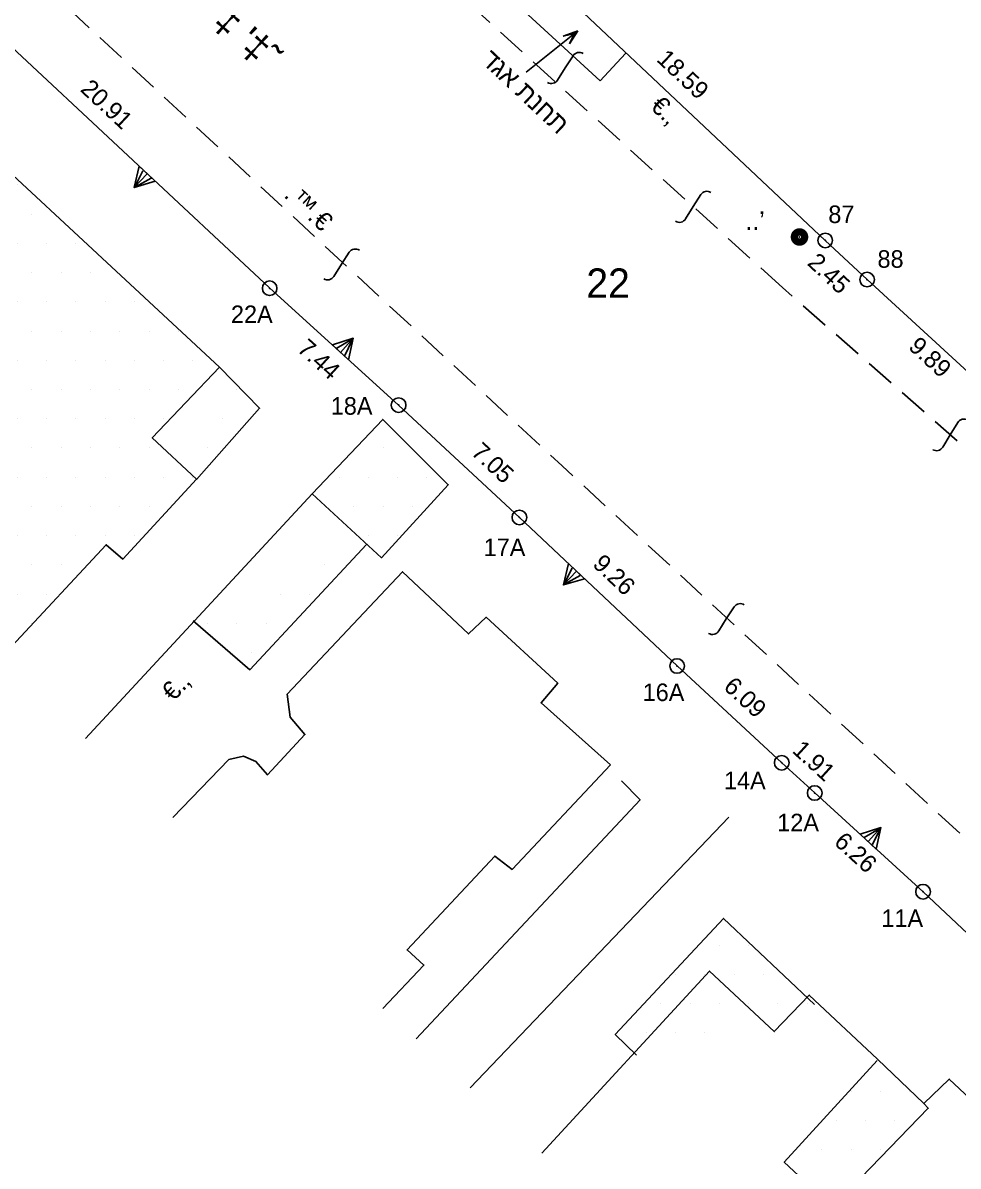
# Model space of a CAD drawing. Header units: feet. Extents: x 199929 to 200372, y 746507 to 746908.
# Drawn here: x 200100.24 to 200140.2, y 746595.55 to 746644.42 of the extents above; entities that cross this region are included whole.
import ezdxf
from ezdxf.enums import TextEntityAlignment as Align

# ---------------------------------------------------------------- set-up
doc = ezdxf.new("R2010")
doc.units = ezdxf.units.FT
doc.header["$LTSCALE"] = 5
doc.header["$MEASUREMENT"] = 0
doc.linetypes.add('HIDDEN', pattern=[0.375, 0.25, -0.125])
doc.layers.get('0').update_dxf_attribs({"linetype": 'CONTINUOUS'})
for name, color, linetype in [('171', 3, 'HIDDEN'), ('1BATIM', 7, 'CONTINUOUS'), ('1EVEN-SAFA_C171-_S4-_P6-', 7, 'HIDDEN'), ('1T', 7, 'CONTINUOUS'), ('2NEW_PT', 7, 'CONTINUOUS'), ('2TEURA_PT', 7, 'CONTINUOUS'), ('701', 3, 'CONTINUOUS'), ('701_H', 3, 'CONTINUOUS'), ('726', 3, 'CONTINUOUS'), ('729', 3, 'CONTINUOUS'), ('8216', 3, 'CONTINUOUS'), ('8216_T', 7, 'CONTINUOUS'), ('9286', 3, 'CONTINUOUS'), ('GVUL_C51-', 7, 'CONTINUOUS'), ('NUMLOT_AUTO', 7, 'CONTINUOUS'), ('OLD_FRONTS', 7, 'CONTINUOUS'), ('TR_ANOT_FRONTS', 7, 'CONTINUOUS'), ('TR_ANOT_L', 7, 'CONTINUOUS'), ('TR_GUSH_MARKS', 7, 'CONTINUOUS'), ('TR_HETZ', 7, 'CONTINUOUS')]:
    doc.layers.add(name, color=color, linetype=linetype)
doc.styles.add('HEBTEXT', font='HEBTXT.shx')
doc.styles.add('TRHEBTXT', font='HEBTXT.SHX')

# ---------------------------------------------------------------- blocks, each defined once
blk = doc.blocks.new('TRP0002')
at = {"linetype": 'Continuous'}
blk.add_circle((0, 0, 3000), 0.5, dxfattribs=at)
blk.add_point((0, 0))
at = {"style": 'TRHEBTXT', "flags": 8}
blk.add_attdef('NAME', text='', height=1.199999999999999, dxfattribs=at).set_placement((0, 2.099999999976716), align=Align.BOTTOM_CENTER)
blk.add_attdef('HIGHTM', text='', height=1.6, dxfattribs=at).set_placement((-1, 0), align=Align.RIGHT)
blk.add_attdef('HIGHTC', (1, 0), '', height=1.6, dxfattribs=at)
blk.add_attdef('MARK', text='', height=2, dxfattribs=at).set_placement((0, -1.300000000046566), align=Align.TOP_CENTER)
blk = doc.blocks.new('8210')
at = {"layer": '2TEURA_PT', "linetype": 'Continuous', "const_width": 0.625}
blk.add_lwpolyline([(-0.4375, 0, 1), (0.4375, 0, 1)], format="xyb", close=True, dxfattribs=at)
at = {"layer": '2TEURA_PT'}
blk.add_point((0, 0), dxfattribs=at)
blk = doc.blocks.new('8216')
at = {"layer": '1BATIM'}
blk.add_blockref('8210', (0, 0), dxfattribs=at)
blk = doc.blocks.new('*X103')
at = {"color": 0}
for p, q in [((200130, 746605), (200130, 746605)), ((200131.25, 746605), (200131.25, 746605)), ((200128.125, 746603.75), (200128.125, 746603.75)), ((200129.375, 746603.75), (200129.375, 746603.75)), ((200130.625, 746603.75), (200130.625, 746603.75)), ((200131.875, 746603.75), (200131.875, 746603.75)), ((200127.5, 746602.5000000001), (200127.5, 746602.5000000001)), ((200128.75, 746602.5000000001), (200128.75, 746602.5000000001)), ((200130, 746602.5000000001), (200130, 746602.5000000001)), ((200131.25, 746602.5000000001), (200131.25, 746602.5000000001)), ((200132.5, 746602.5000000001), (200132.5, 746602.5000000001)), ((200133.75, 746602.5000000001), (200133.75, 746602.5000000001)), ((200125.625, 746601.2500000001), (200125.625, 746601.2500000001)), ((200126.875, 746601.2500000001), (200126.875, 746601.2500000001)), ((200128.125, 746601.2500000001), (200128.125, 746601.2500000001)), ((200129.375, 746601.2500000001), (200129.375, 746601.2500000001))]:
    blk.add_line(p, q, dxfattribs=at)
blk = doc.blocks.new('*X105')
at = {"color": 0}
for p, q in [((200135.625, 746598.75), (200135.625, 746598.75)), ((200136.875, 746598.75), (200136.875, 746598.75)), ((200138.125, 746598.75), (200138.125, 746598.75)), ((200135, 746597.5), (200135, 746597.5)), ((200136.25, 746597.5), (200136.25, 746597.5)), ((200137.5, 746597.5), (200137.5, 746597.5)), ((200134.375, 746596.25), (200134.375, 746596.25)), ((200135.625, 746596.25), (200135.625, 746596.25)), ((200136.875, 746596.25), (200136.875, 746596.25)), ((200133.75, 746595), (200133.75, 746595)), ((200135, 746595), (200135, 746595))]:
    blk.add_line(p, q, dxfattribs=at)
blk = doc.blocks.new('*X106')
at = {"color": 0}
for p, q in [((200113.125, 746621.2500000001), (200113.125, 746621.2500000001)), ((200111.25, 746620), (200111.25, 746620)), ((200112.5, 746620), (200112.5, 746620)), ((200108.125, 746618.7500000001), (200108.125, 746618.7500000001)), ((200109.375, 746618.7500000001), (200109.375, 746618.7500000001)), ((200110.625, 746618.7500000001), (200110.625, 746618.7500000001)), ((200110, 746617.5), (200110, 746617.5))]:
    blk.add_line(p, q, dxfattribs=at)
blk = doc.blocks.new('*X107')
at = {"color": 0}
for p, q in [((200115.625, 746626.25), (200115.625, 746626.25)), ((200113.75, 746625), (200113.75, 746625)), ((200115, 746625), (200115, 746625)), ((200116.25, 746625), (200116.25, 746625)), ((200117.5, 746625), (200117.5, 746625)), ((200114.375, 746623.75), (200114.375, 746623.75)), ((200115.625, 746623.75), (200115.625, 746623.75)), ((200116.875, 746623.75), (200116.875, 746623.75)), ((200115, 746622.5), (200115, 746622.5)), ((200116.25, 746622.5), (200116.25, 746622.5))]:
    blk.add_line(p, q, dxfattribs=at)
blk = doc.blocks.new('*X108')
at = {"color": 0}
for p, q in [((200109.375, 746628.75), (200109.375, 746628.75)), ((200108.75, 746627.5), (200108.75, 746627.5)), ((200108.125, 746626.25), (200108.125, 746626.25))]:
    blk.add_line(p, q, dxfattribs=at)
blk = doc.blocks.new('*X109')
at = {"color": 0}
for p, q in [((200093.75, 746642.5), (200093.75, 746642.5)), ((200089.375, 746641.25), (200089.375, 746641.25)), ((200093.125, 746641.25), (200093.125, 746641.25)), ((200094.375, 746641.25), (200094.375, 746641.25)), ((200095.625, 746641.25), (200095.625, 746641.25)), ((200087.5, 746640), (200087.5, 746640)), ((200088.75, 746640), (200088.75, 746640)), ((200090, 746640), (200090, 746640)), ((200091.25, 746640), (200091.25, 746640)), ((200092.5, 746640), (200092.5, 746640)), ((200093.75, 746640), (200093.75, 746640)), ((200095, 746640), (200095, 746640)), ((200096.25, 746640), (200096.25, 746640)), ((200097.5, 746640), (200097.5, 746640)), ((200086.875, 746638.75), (200086.875, 746638.75)), ((200088.125, 746638.75), (200088.125, 746638.75)), ((200089.375, 746638.75), (200089.375, 746638.75)), ((200090.625, 746638.75), (200090.625, 746638.75)), ((200091.875, 746638.75), (200091.875, 746638.75)), ((200093.125, 746638.75), (200093.125, 746638.75)), ((200094.375, 746638.75), (200094.375, 746638.75)), ((200095.625, 746638.75), (200095.625, 746638.75)), ((200096.875, 746638.75), (200096.875, 746638.75)), ((200098.125, 746638.75), (200098.125, 746638.75)), ((200086.25, 746637.5000000001), (200086.25, 746637.5000000001)), ((200087.5, 746637.5000000001), (200087.5, 746637.5000000001)), ((200088.75, 746637.5000000001), (200088.75, 746637.5000000001)), ((200090, 746637.5000000001), (200090, 746637.5000000001)), ((200091.25, 746637.5000000001), (200091.25, 746637.5000000001)), ((200092.5, 746637.5000000001), (200092.5, 746637.5000000001)), ((200093.75, 746637.5000000001), (200093.75, 746637.5000000001)), ((200095, 746637.5000000001), (200095, 746637.5000000001)), ((200096.25, 746637.5000000001), (200096.25, 746637.5000000001)), ((200097.5, 746637.5000000001), (200097.5, 746637.5000000001)), ((200098.75, 746637.5000000001), (200098.75, 746637.5000000001)), ((200100, 746637.5000000001), (200100, 746637.5000000001)), ((200085.625, 746636.2500000001), (200085.625, 746636.2500000001)), ((200086.875, 746636.2500000001), (200086.875, 746636.2500000001)), ((200088.125, 746636.2500000001), (200088.125, 746636.2500000001)), ((200089.375, 746636.2500000001), (200089.375, 746636.2500000001)), ((200090.625, 746636.2500000001), (200090.625, 746636.2500000001)), ((200091.875, 746636.2500000001), (200091.875, 746636.2500000001)), ((200093.125, 746636.2500000001), (200093.125, 746636.2500000001)), ((200094.375, 746636.2500000001), (200094.375, 746636.2500000001)), ((200095.625, 746636.2500000001), (200095.625, 746636.2500000001)), ((200096.875, 746636.2500000001), (200096.875, 746636.2500000001)), ((200098.125, 746636.2500000001), (200098.125, 746636.2500000001)), ((200099.375, 746636.2500000001), (200099.375, 746636.2500000001)), ((200100.625, 746636.2500000001), (200100.625, 746636.2500000001)), ((200085, 746635), (200085, 746635)), ((200086.25, 746635), (200086.25, 746635)), ((200087.5, 746635), (200087.5, 746635)), ((200088.75, 746635), (200088.75, 746635)), ((200090, 746635), (200090, 746635)), ((200091.25, 746635), (200091.25, 746635)), ((200092.5, 746635), (200092.5, 746635)), ((200093.75, 746635), (200093.75, 746635)), ((200095, 746635), (200095, 746635)), ((200096.25, 746635), (200096.25, 746635)), ((200097.5, 746635), (200097.5, 746635)), ((200098.75, 746635), (200098.75, 746635)), ((200100, 746635), (200100, 746635)), ((200101.25, 746635), (200101.25, 746635)), ((200102.5, 746635), (200102.5, 746635)), ((200083.125, 746633.75), (200083.125, 746633.75)), ((200084.375, 746633.75), (200084.375, 746633.75)), ((200085.625, 746633.75), (200085.625, 746633.75)), ((200086.875, 746633.75), (200086.875, 746633.75)), ((200088.125, 746633.75), (200088.125, 746633.75)), ((200089.375, 746633.75), (200089.375, 746633.75)), ((200090.625, 746633.75), (200090.625, 746633.75)), ((200091.875, 746633.75), (200091.875, 746633.75)), ((200093.125, 746633.75), (200093.125, 746633.75)), ((200094.375, 746633.75), (200094.375, 746633.75)), ((200095.625, 746633.75), (200095.625, 746633.75)), ((200096.875, 746633.75), (200096.875, 746633.75)), ((200098.125, 746633.75), (200098.125, 746633.75)), ((200099.375, 746633.75), (200099.375, 746633.75)), ((200100.625, 746633.75), (200100.625, 746633.75)), ((200101.875, 746633.75), (200101.875, 746633.75)), ((200103.125, 746633.75), (200103.125, 746633.75)), ((200085, 746632.5000000001), (200085, 746632.5000000001)), ((200086.25, 746632.5000000001), (200086.25, 746632.5000000001)), ((200087.5, 746632.5000000001), (200087.5, 746632.5000000001)), ((200088.75, 746632.5000000001), (200088.75, 746632.5000000001)), ((200090, 746632.5000000001), (200090, 746632.5000000001)), ((200091.25, 746632.5000000001), (200091.25, 746632.5000000001)), ((200092.5, 746632.5000000001), (200092.5, 746632.5000000001)), ((200093.75, 746632.5000000001), (200093.75, 746632.5000000001)), ((200095, 746632.5000000001), (200095, 746632.5000000001)), ((200096.25, 746632.5000000001), (200096.25, 746632.5000000001)), ((200097.5, 746632.5000000001), (200097.5, 746632.5000000001)), ((200098.75, 746632.5000000001), (200098.75, 746632.5000000001)), ((200100, 746632.5000000001), (200100, 746632.5000000001)), ((200101.25, 746632.5000000001), (200101.25, 746632.5000000001)), ((200102.5, 746632.5000000001), (200102.5, 746632.5000000001)), ((200103.75, 746632.5000000001), (200103.75, 746632.5000000001)), ((200105, 746632.5000000001), (200105, 746632.5000000001)), ((200085.625, 746631.25), (200085.625, 746631.25)), ((200089.375, 746631.25), (200089.375, 746631.25)), ((200090.625, 746631.25), (200090.625, 746631.25)), ((200091.875, 746631.25), (200091.875, 746631.25)), ((200093.125, 746631.25), (200093.125, 746631.25)), ((200094.375, 746631.25), (200094.375, 746631.25)), ((200096.875, 746631.25), (200096.875, 746631.25)), ((200098.125, 746631.25), (200098.125, 746631.25)), ((200099.375, 746631.25), (200099.375, 746631.25)), ((200100.625, 746631.25), (200100.625, 746631.25)), ((200101.875, 746631.25), (200101.875, 746631.25)), ((200103.125, 746631.25), (200103.125, 746631.25)), ((200104.375, 746631.25), (200104.375, 746631.25)), ((200105.625, 746631.25), (200105.625, 746631.25)), ((200106.875, 746631.25), (200106.875, 746631.25)), ((200091.25, 746630), (200091.25, 746630)), ((200092.5, 746630), (200092.5, 746630)), ((200097.5, 746630), (200097.5, 746630)), ((200098.75, 746630), (200098.75, 746630)), ((200100, 746630), (200100, 746630)), ((200101.25, 746630), (200101.25, 746630)), ((200102.5, 746630), (200102.5, 746630)), ((200103.75, 746630), (200103.75, 746630)), ((200105, 746630), (200105, 746630)), ((200106.25, 746630), (200106.25, 746630)), ((200107.5, 746630), (200107.5, 746630)), ((200096.875, 746628.75), (200096.875, 746628.75)), ((200098.125, 746628.75), (200098.125, 746628.75)), ((200099.375, 746628.75), (200099.375, 746628.75)), ((200100.625, 746628.75), (200100.625, 746628.75)), ((200101.875, 746628.75), (200101.875, 746628.75)), ((200103.125, 746628.75), (200103.125, 746628.75)), ((200104.375, 746628.75), (200104.375, 746628.75)), ((200105.625, 746628.75), (200105.625, 746628.75)), ((200106.875, 746628.75), (200106.875, 746628.75)), ((200095, 746627.5), (200095, 746627.5)), ((200096.25, 746627.5), (200096.25, 746627.5)), ((200097.5, 746627.5), (200097.5, 746627.5)), ((200098.75, 746627.5), (200098.75, 746627.5)), ((200100, 746627.5), (200100, 746627.5)), ((200101.25, 746627.5), (200101.25, 746627.5)), ((200102.5, 746627.5), (200102.5, 746627.5)), ((200103.75, 746627.5), (200103.75, 746627.5)), ((200105, 746627.5), (200105, 746627.5)), ((200106.25, 746627.5), (200106.25, 746627.5)), ((200094.375, 746626.25), (200094.375, 746626.25)), ((200095.625, 746626.25), (200095.625, 746626.25)), ((200096.875, 746626.25), (200096.875, 746626.25)), ((200098.125, 746626.25), (200098.125, 746626.25)), ((200099.375, 746626.25), (200099.375, 746626.25)), ((200100.625, 746626.25), (200100.625, 746626.25)), ((200101.875, 746626.25), (200101.875, 746626.25)), ((200103.125, 746626.25), (200103.125, 746626.25)), ((200104.375, 746626.25), (200104.375, 746626.25)), ((200105.625, 746626.25), (200105.625, 746626.25)), ((200093.75, 746625), (200093.75, 746625)), ((200095, 746625), (200095, 746625)), ((200096.25, 746625), (200096.25, 746625)), ((200097.5, 746625), (200097.5, 746625)), ((200098.75, 746625), (200098.75, 746625)), ((200100, 746625), (200100, 746625)), ((200101.25, 746625), (200101.25, 746625)), ((200102.5, 746625), (200102.5, 746625)), ((200103.75, 746625), (200103.75, 746625)), ((200105, 746625), (200105, 746625)), ((200106.25, 746625), (200106.25, 746625)), ((200107.5, 746625), (200107.5, 746625)), ((200093.125, 746623.75), (200093.125, 746623.75)), ((200094.375, 746623.75), (200094.375, 746623.75)), ((200095.625, 746623.75), (200095.625, 746623.75)), ((200096.875, 746623.75), (200096.875, 746623.75)), ((200098.125, 746623.75), (200098.125, 746623.75)), ((200099.375, 746623.75), (200099.375, 746623.75)), ((200100.625, 746623.75), (200100.625, 746623.75)), ((200101.875, 746623.75), (200101.875, 746623.75)), ((200103.125, 746623.75), (200103.125, 746623.75)), ((200104.375, 746623.75), (200104.375, 746623.75)), ((200105.625, 746623.75), (200105.625, 746623.75)), ((200095, 746622.5), (200095, 746622.5)), ((200096.25, 746622.5), (200096.25, 746622.5)), ((200097.5, 746622.5), (200097.5, 746622.5)), ((200098.75, 746622.5), (200098.75, 746622.5)), ((200100, 746622.5), (200100, 746622.5)), ((200101.25, 746622.5), (200101.25, 746622.5)), ((200102.5, 746622.5), (200102.5, 746622.5)), ((200103.75, 746622.5), (200103.75, 746622.5)), ((200105, 746622.5), (200105, 746622.5)), ((200095.625, 746621.2500000001), (200095.625, 746621.2500000001)), ((200096.875, 746621.2500000001), (200096.875, 746621.2500000001)), ((200098.125, 746621.2500000001), (200098.125, 746621.2500000001)), ((200099.375, 746621.2500000001), (200099.375, 746621.2500000001)), ((200100.625, 746621.2500000001), (200100.625, 746621.2500000001)), ((200101.875, 746621.2500000001), (200101.875, 746621.2500000001)), ((200097.5, 746620), (200097.5, 746620)), ((200098.75, 746620), (200098.75, 746620)), ((200100, 746620), (200100, 746620)), ((200101.25, 746620), (200101.25, 746620)), ((200099.375, 746618.7500000001), (200099.375, 746618.7500000001)), ((200100.625, 746618.7500000001), (200100.625, 746618.7500000001))]:
    blk.add_line(p, q, dxfattribs=at)
blk = doc.blocks.new('*X72')
at = {"color": 0}
for p, q in [((200130, 746605), (200130, 746605)), ((200131.25, 746605), (200131.25, 746605)), ((200128.125, 746603.75), (200128.125, 746603.75)), ((200129.375, 746603.75), (200129.375, 746603.75)), ((200130.625, 746603.75), (200130.625, 746603.75)), ((200131.875, 746603.75), (200131.875, 746603.75)), ((200127.5, 746602.5000000001), (200127.5, 746602.5000000001)), ((200128.75, 746602.5000000001), (200128.75, 746602.5000000001)), ((200130, 746602.5000000001), (200130, 746602.5000000001)), ((200131.25, 746602.5000000001), (200131.25, 746602.5000000001)), ((200132.5, 746602.5000000001), (200132.5, 746602.5000000001)), ((200133.75, 746602.5000000001), (200133.75, 746602.5000000001)), ((200125.625, 746601.2500000001), (200125.625, 746601.2500000001)), ((200126.875, 746601.2500000001), (200126.875, 746601.2500000001)), ((200128.125, 746601.2500000001), (200128.125, 746601.2500000001)), ((200129.375, 746601.2500000001), (200129.375, 746601.2500000001))]:
    blk.add_line(p, q, dxfattribs=at)
blk = doc.blocks.new('*X74')
at = {"color": 0}
for p, q in [((200135.625, 746598.75), (200135.625, 746598.75)), ((200136.875, 746598.75), (200136.875, 746598.75)), ((200138.125, 746598.75), (200138.125, 746598.75)), ((200135, 746597.5), (200135, 746597.5)), ((200136.25, 746597.5), (200136.25, 746597.5)), ((200137.5, 746597.5), (200137.5, 746597.5)), ((200134.375, 746596.25), (200134.375, 746596.25)), ((200135.625, 746596.25), (200135.625, 746596.25)), ((200136.875, 746596.25), (200136.875, 746596.25)), ((200133.75, 746595), (200133.75, 746595)), ((200135, 746595), (200135, 746595))]:
    blk.add_line(p, q, dxfattribs=at)
blk = doc.blocks.new('*X75')
at = {"color": 0}
for p, q in [((200113.125, 746621.2500000001), (200113.125, 746621.2500000001)), ((200111.25, 746620), (200111.25, 746620)), ((200112.5, 746620), (200112.5, 746620)), ((200108.125, 746618.7500000001), (200108.125, 746618.7500000001)), ((200109.375, 746618.7500000001), (200109.375, 746618.7500000001)), ((200110.625, 746618.7500000001), (200110.625, 746618.7500000001)), ((200110, 746617.5), (200110, 746617.5))]:
    blk.add_line(p, q, dxfattribs=at)
blk = doc.blocks.new('*X76')
at = {"color": 0}
for p, q in [((200115.625, 746626.25), (200115.625, 746626.25)), ((200113.75, 746625), (200113.75, 746625)), ((200115, 746625), (200115, 746625)), ((200116.25, 746625), (200116.25, 746625)), ((200117.5, 746625), (200117.5, 746625)), ((200114.375, 746623.75), (200114.375, 746623.75)), ((200115.625, 746623.75), (200115.625, 746623.75)), ((200116.875, 746623.75), (200116.875, 746623.75)), ((200115, 746622.5), (200115, 746622.5)), ((200116.25, 746622.5), (200116.25, 746622.5))]:
    blk.add_line(p, q, dxfattribs=at)
blk = doc.blocks.new('*X77')
at = {"color": 0}
for p, q in [((200109.375, 746628.75), (200109.375, 746628.75)), ((200108.75, 746627.5), (200108.75, 746627.5)), ((200108.125, 746626.25), (200108.125, 746626.25))]:
    blk.add_line(p, q, dxfattribs=at)
blk = doc.blocks.new('*X78')
at = {"color": 0}
for p, q in [((200093.75, 746642.5), (200093.75, 746642.5)), ((200089.375, 746641.25), (200089.375, 746641.25)), ((200093.125, 746641.25), (200093.125, 746641.25)), ((200094.375, 746641.25), (200094.375, 746641.25)), ((200095.625, 746641.25), (200095.625, 746641.25)), ((200087.5, 746640), (200087.5, 746640)), ((200088.75, 746640), (200088.75, 746640)), ((200090, 746640), (200090, 746640)), ((200091.25, 746640), (200091.25, 746640)), ((200092.5, 746640), (200092.5, 746640)), ((200093.75, 746640), (200093.75, 746640)), ((200095, 746640), (200095, 746640)), ((200096.25, 746640), (200096.25, 746640)), ((200097.5, 746640), (200097.5, 746640)), ((200086.875, 746638.75), (200086.875, 746638.75)), ((200088.125, 746638.75), (200088.125, 746638.75)), ((200089.375, 746638.75), (200089.375, 746638.75)), ((200090.625, 746638.75), (200090.625, 746638.75)), ((200091.875, 746638.75), (200091.875, 746638.75)), ((200093.125, 746638.75), (200093.125, 746638.75)), ((200094.375, 746638.75), (200094.375, 746638.75)), ((200095.625, 746638.75), (200095.625, 746638.75)), ((200096.875, 746638.75), (200096.875, 746638.75)), ((200098.125, 746638.75), (200098.125, 746638.75)), ((200086.25, 746637.5000000001), (200086.25, 746637.5000000001)), ((200087.5, 746637.5000000001), (200087.5, 746637.5000000001)), ((200088.75, 746637.5000000001), (200088.75, 746637.5000000001)), ((200090, 746637.5000000001), (200090, 746637.5000000001)), ((200091.25, 746637.5000000001), (200091.25, 746637.5000000001)), ((200092.5, 746637.5000000001), (200092.5, 746637.5000000001)), ((200093.75, 746637.5000000001), (200093.75, 746637.5000000001)), ((200095, 746637.5000000001), (200095, 746637.5000000001)), ((200096.25, 746637.5000000001), (200096.25, 746637.5000000001)), ((200097.5, 746637.5000000001), (200097.5, 746637.5000000001)), ((200098.75, 746637.5000000001), (200098.75, 746637.5000000001)), ((200100, 746637.5000000001), (200100, 746637.5000000001)), ((200085.625, 746636.2500000001), (200085.625, 746636.2500000001)), ((200086.875, 746636.2500000001), (200086.875, 746636.2500000001)), ((200088.125, 746636.2500000001), (200088.125, 746636.2500000001)), ((200089.375, 746636.2500000001), (200089.375, 746636.2500000001)), ((200090.625, 746636.2500000001), (200090.625, 746636.2500000001)), ((200091.875, 746636.2500000001), (200091.875, 746636.2500000001)), ((200093.125, 746636.2500000001), (200093.125, 746636.2500000001)), ((200094.375, 746636.2500000001), (200094.375, 746636.2500000001)), ((200095.625, 746636.2500000001), (200095.625, 746636.2500000001)), ((200096.875, 746636.2500000001), (200096.875, 746636.2500000001)), ((200098.125, 746636.2500000001), (200098.125, 746636.2500000001)), ((200099.375, 746636.2500000001), (200099.375, 746636.2500000001)), ((200100.625, 746636.2500000001), (200100.625, 746636.2500000001)), ((200085, 746635), (200085, 746635)), ((200086.25, 746635), (200086.25, 746635)), ((200087.5, 746635), (200087.5, 746635)), ((200088.75, 746635), (200088.75, 746635)), ((200090, 746635), (200090, 746635)), ((200091.25, 746635), (200091.25, 746635)), ((200092.5, 746635), (200092.5, 746635)), ((200093.75, 746635), (200093.75, 746635)), ((200095, 746635), (200095, 746635)), ((200096.25, 746635), (200096.25, 746635)), ((200097.5, 746635), (200097.5, 746635)), ((200098.75, 746635), (200098.75, 746635)), ((200100, 746635), (200100, 746635)), ((200101.25, 746635), (200101.25, 746635)), ((200102.5, 746635), (200102.5, 746635)), ((200083.125, 746633.75), (200083.125, 746633.75)), ((200084.375, 746633.75), (200084.375, 746633.75)), ((200085.625, 746633.75), (200085.625, 746633.75)), ((200086.875, 746633.75), (200086.875, 746633.75)), ((200088.125, 746633.75), (200088.125, 746633.75)), ((200089.375, 746633.75), (200089.375, 746633.75)), ((200090.625, 746633.75), (200090.625, 746633.75)), ((200091.875, 746633.75), (200091.875, 746633.75)), ((200093.125, 746633.75), (200093.125, 746633.75)), ((200094.375, 746633.75), (200094.375, 746633.75)), ((200095.625, 746633.75), (200095.625, 746633.75)), ((200096.875, 746633.75), (200096.875, 746633.75)), ((200098.125, 746633.75), (200098.125, 746633.75)), ((200099.375, 746633.75), (200099.375, 746633.75)), ((200100.625, 746633.75), (200100.625, 746633.75)), ((200101.875, 746633.75), (200101.875, 746633.75)), ((200103.125, 746633.75), (200103.125, 746633.75)), ((200085, 746632.5000000001), (200085, 746632.5000000001)), ((200086.25, 746632.5000000001), (200086.25, 746632.5000000001)), ((200087.5, 746632.5000000001), (200087.5, 746632.5000000001)), ((200088.75, 746632.5000000001), (200088.75, 746632.5000000001)), ((200090, 746632.5000000001), (200090, 746632.5000000001)), ((200091.25, 746632.5000000001), (200091.25, 746632.5000000001)), ((200092.5, 746632.5000000001), (200092.5, 746632.5000000001)), ((200093.75, 746632.5000000001), (200093.75, 746632.5000000001)), ((200095, 746632.5000000001), (200095, 746632.5000000001)), ((200096.25, 746632.5000000001), (200096.25, 746632.5000000001)), ((200097.5, 746632.5000000001), (200097.5, 746632.5000000001)), ((200098.75, 746632.5000000001), (200098.75, 746632.5000000001)), ((200100, 746632.5000000001), (200100, 746632.5000000001)), ((200101.25, 746632.5000000001), (200101.25, 746632.5000000001)), ((200102.5, 746632.5000000001), (200102.5, 746632.5000000001)), ((200103.75, 746632.5000000001), (200103.75, 746632.5000000001)), ((200105, 746632.5000000001), (200105, 746632.5000000001)), ((200085.625, 746631.25), (200085.625, 746631.25)), ((200089.375, 746631.25), (200089.375, 746631.25)), ((200090.625, 746631.25), (200090.625, 746631.25)), ((200091.875, 746631.25), (200091.875, 746631.25)), ((200093.125, 746631.25), (200093.125, 746631.25)), ((200094.375, 746631.25), (200094.375, 746631.25)), ((200096.875, 746631.25), (200096.875, 746631.25)), ((200098.125, 746631.25), (200098.125, 746631.25)), ((200099.375, 746631.25), (200099.375, 746631.25)), ((200100.625, 746631.25), (200100.625, 746631.25)), ((200101.875, 746631.25), (200101.875, 746631.25)), ((200103.125, 746631.25), (200103.125, 746631.25)), ((200104.375, 746631.25), (200104.375, 746631.25)), ((200105.625, 746631.25), (200105.625, 746631.25)), ((200106.875, 746631.25), (200106.875, 746631.25)), ((200091.25, 746630), (200091.25, 746630)), ((200092.5, 746630), (200092.5, 746630)), ((200097.5, 746630), (200097.5, 746630)), ((200098.75, 746630), (200098.75, 746630)), ((200100, 746630), (200100, 746630)), ((200101.25, 746630), (200101.25, 746630)), ((200102.5, 746630), (200102.5, 746630)), ((200103.75, 746630), (200103.75, 746630)), ((200105, 746630), (200105, 746630)), ((200106.25, 746630), (200106.25, 746630)), ((200107.5, 746630), (200107.5, 746630)), ((200096.875, 746628.75), (200096.875, 746628.75)), ((200098.125, 746628.75), (200098.125, 746628.75)), ((200099.375, 746628.75), (200099.375, 746628.75)), ((200100.625, 746628.75), (200100.625, 746628.75)), ((200101.875, 746628.75), (200101.875, 746628.75)), ((200103.125, 746628.75), (200103.125, 746628.75)), ((200104.375, 746628.75), (200104.375, 746628.75)), ((200105.625, 746628.75), (200105.625, 746628.75)), ((200106.875, 746628.75), (200106.875, 746628.75)), ((200095, 746627.5), (200095, 746627.5)), ((200096.25, 746627.5), (200096.25, 746627.5)), ((200097.5, 746627.5), (200097.5, 746627.5)), ((200098.75, 746627.5), (200098.75, 746627.5)), ((200100, 746627.5), (200100, 746627.5)), ((200101.25, 746627.5), (200101.25, 746627.5)), ((200102.5, 746627.5), (200102.5, 746627.5)), ((200103.75, 746627.5), (200103.75, 746627.5)), ((200105, 746627.5), (200105, 746627.5)), ((200106.25, 746627.5), (200106.25, 746627.5)), ((200094.375, 746626.25), (200094.375, 746626.25)), ((200095.625, 746626.25), (200095.625, 746626.25)), ((200096.875, 746626.25), (200096.875, 746626.25)), ((200098.125, 746626.25), (200098.125, 746626.25)), ((200099.375, 746626.25), (200099.375, 746626.25)), ((200100.625, 746626.25), (200100.625, 746626.25)), ((200101.875, 746626.25), (200101.875, 746626.25)), ((200103.125, 746626.25), (200103.125, 746626.25)), ((200104.375, 746626.25), (200104.375, 746626.25)), ((200105.625, 746626.25), (200105.625, 746626.25)), ((200093.75, 746625), (200093.75, 746625)), ((200095, 746625), (200095, 746625)), ((200096.25, 746625), (200096.25, 746625)), ((200097.5, 746625), (200097.5, 746625)), ((200098.75, 746625), (200098.75, 746625)), ((200100, 746625), (200100, 746625)), ((200101.25, 746625), (200101.25, 746625)), ((200102.5, 746625), (200102.5, 746625)), ((200103.75, 746625), (200103.75, 746625)), ((200105, 746625), (200105, 746625)), ((200106.25, 746625), (200106.25, 746625)), ((200107.5, 746625), (200107.5, 746625)), ((200093.125, 746623.75), (200093.125, 746623.75)), ((200094.375, 746623.75), (200094.375, 746623.75)), ((200095.625, 746623.75), (200095.625, 746623.75)), ((200096.875, 746623.75), (200096.875, 746623.75)), ((200098.125, 746623.75), (200098.125, 746623.75)), ((200099.375, 746623.75), (200099.375, 746623.75)), ((200100.625, 746623.75), (200100.625, 746623.75)), ((200101.875, 746623.75), (200101.875, 746623.75)), ((200103.125, 746623.75), (200103.125, 746623.75)), ((200104.375, 746623.75), (200104.375, 746623.75)), ((200105.625, 746623.75), (200105.625, 746623.75)), ((200095, 746622.5), (200095, 746622.5)), ((200096.25, 746622.5), (200096.25, 746622.5)), ((200097.5, 746622.5), (200097.5, 746622.5)), ((200098.75, 746622.5), (200098.75, 746622.5)), ((200100, 746622.5), (200100, 746622.5)), ((200101.25, 746622.5), (200101.25, 746622.5)), ((200102.5, 746622.5), (200102.5, 746622.5)), ((200103.75, 746622.5), (200103.75, 746622.5)), ((200105, 746622.5), (200105, 746622.5)), ((200095.625, 746621.2500000001), (200095.625, 746621.2500000001)), ((200096.875, 746621.2500000001), (200096.875, 746621.2500000001)), ((200098.125, 746621.2500000001), (200098.125, 746621.2500000001)), ((200099.375, 746621.2500000001), (200099.375, 746621.2500000001)), ((200100.625, 746621.2500000001), (200100.625, 746621.2500000001)), ((200101.875, 746621.2500000001), (200101.875, 746621.2500000001)), ((200097.5, 746620), (200097.5, 746620)), ((200098.75, 746620), (200098.75, 746620)), ((200100, 746620), (200100, 746620)), ((200101.25, 746620), (200101.25, 746620)), ((200099.375, 746618.7500000001), (200099.375, 746618.7500000001)), ((200100.625, 746618.7500000001), (200100.625, 746618.7500000001))]:
    blk.add_line(p, q, dxfattribs=at)
blk = doc.blocks.new('ANOT23')
at = {"style": 'TRHEBTXT', "flags": 8}
blk.add_attdef('TEXT', text='', height=1.28, dxfattribs=at).set_placement((-0.08824412889909901, -1.45339650480667), align=Align.TOP_CENTER)
blk = doc.blocks.new('HETZ')
for p, q in [((0, 0), (-1, 0.35)), ((-0.3, 0), (-1, 0.35)), ((0, 0), (-1, -0.35)), ((-1, -0.35), (-0.3, 0))]:
    blk.add_line(p, q)
blk = doc.blocks.new('TR_FRONT')
at = {"style": 'TRHEBTXT', "flags": 8}
blk.add_attdef('FRONT', text='', height=1.199999999999999, dxfattribs=at).set_placement((0, -1), align=Align.TOP_CENTER)
blk = doc.blocks.new('ANOT105')
blk.add_lwpolyline([(0.2548387223418755, 1.539248901570127, 0.4142135623730951), (-0.1578795218983481, 0.965085465890645), (1e-16, 0), (0.1839900939740541, -0.9680819344707191, -0.4142135623730951), (-0.2130703997891993, -1.553182749965349)], format="xyb")
blk = doc.blocks.new('*U263')
at = {"layer": '1T', "style": 'TRHEBTXT'}
blk.add_text("‰˜—™ ‘‡ '‡˜", height=1.199999999999999, rotation=317.5466988639117, dxfattribs=at).set_placement((200103.7499244267, 746648.5091998524))
blk = doc.blocks.new('EVEN')
at = {"layer": '1EVEN-SAFA_C171-_S4-_P6-'}
blk.add_line((200084.28, 746661.6400000001), (200123.28, 746625.48), dxfattribs=at)
blk = doc.blocks.new('TR_LOT')
at = {"flags": 8}
blk.add_attdef('LOT', (0, 0), '', height=2, dxfattribs=at)
blk = doc.blocks.new('GUSHMARK')
for p, q in [((-0.0249224722963627, 0.7721895711304648), (-0.2616563982148179, 0.0280036561252381)), ((0, 0.8669999999999999), (-4e-16, 1e-16)), ((0.0228061297389741, 0.7645568963440085), (0.2404486117596253, 0.0356363421231252))]:
    blk.add_line(p, q)
at = {"layer": 'TR_GUSH_MARKS'}
blk.add_lwpolyline([(0.5005626833874054, -1e-16), (0, 0.8669999999999999), (-0.5005626833874057, 3e-16)], close=True, dxfattribs=at)
blk = doc.blocks.new('ANOT101')
at = {"xscale": 1.5, "yscale": 1.5, "zscale": 1.5}
blk.add_blockref('GUSHMARK', (0, 0), dxfattribs=at)
blk = doc.blocks.new('ANOT1')
at = {"style": 'TRHEBTXT', "flags": 8}
blk.add_attdef('TEXT', text='', height=1.28, dxfattribs=at).set_placement((0, -1.497475855263449), align=Align.TOP_CENTER)

msp = doc.modelspace()

# ---------------------------------------------------------------- linework, layer by layer
at = {"layer": '171'}
msp.add_lwpolyline([(200171.2, 746614.04), (200166.87, 746608.6899999998), (200166.1, 746608.3600000001), (200161.41, 746607.5100000001), (200159.6000000001, 746608.6), (200150.64, 746616.9100000001), (200141.56, 746625.3199999998), (200132.69, 746633.1100000001), (200119.39, 746645.16), (200118.56, 746646.81), (200119.25, 746649.3599999999)], dxfattribs=at)
msp.add_lwpolyline([(200171.2, 746614.04), (200166.87, 746608.6899999998), (200166.1, 746608.3600000001), (200161.41, 746607.5100000001), (200159.6000000001, 746608.6), (200150.64, 746616.9100000001), (200141.56, 746625.3199999998), (200132.69, 746633.1100000001), (200119.39, 746645.16), (200118.56, 746646.81), (200119.25, 746649.3599999999)], dxfattribs=at)
at = {"layer": '1EVEN-SAFA_C171-_S4-_P6-'}
msp.add_line((200148.5277533116, 746602.1459741916), (200123.28, 746625.48), dxfattribs=at)
at = {"layer": '701'}
for points in [[(200108.63, 746629.6999999998), (200093.96, 746643.3299999998), (200091.11, 746640.2900000002), (200089.17, 746642.0899999999), (200086, 746638.6200000001), (200086.68, 746637.9899999999), (200082.63, 746633.6), (200086.1, 746630.56), (200087.63, 746632.3599999999), (200089.55, 746630.5), (200089.83, 746630.77), (200092.09, 746628.5899999999), (200095.07, 746631.88), (200097.12, 746629.9499999998), (200092.11, 746624.5400000002), (200096.13, 746620.6500000001), (200096.49, 746620.91), (200099.77, 746617.77), (200103.79, 746622.11), (200104.51, 746621.5), (200107.66, 746624.91), (200105.76, 746626.6899999998), (200108.63, 746629.6999999998)], [(200108.63, 746629.6999999998), (200093.96, 746643.3299999998), (200091.11, 746640.2900000002), (200089.17, 746642.0899999999), (200086, 746638.6200000001), (200086.68, 746637.9899999999), (200082.63, 746633.6), (200086.1, 746630.56), (200087.63, 746632.3599999999), (200089.55, 746630.5), (200089.83, 746630.77), (200092.09, 746628.5899999999), (200095.07, 746631.88), (200097.12, 746629.9499999998), (200092.11, 746624.5400000002), (200096.13, 746620.6500000001), (200096.49, 746620.91), (200099.77, 746617.77), (200103.79, 746622.11), (200104.51, 746621.5), (200107.66, 746624.91), (200105.76, 746626.6899999998), (200108.63, 746629.6999999998)], [(200108.63, 746629.6999999998), (200110.3500000001, 746627.9499999998), (200107.66, 746624.9000000001)], [(200108.63, 746629.6999999998), (200110.3500000001, 746627.9499999998), (200107.66, 746624.9000000001)], [(200125.34, 746612.7099999998), (200122.38, 746615.35), (200123.09, 746616.1899999998), (200120.03, 746619.01), (200119.27, 746618.3), (200116.45, 746620.9599999998), (200111.53, 746615.73), (200111.65, 746614.74), (200112.29, 746614), (200110.69, 746612.2700000001), (200110.19, 746612.8399999999), (200109.66, 746613.0699999998), (200109.04, 746612.9300000002), (200106.6367966331, 746610.4463546794)], [(200125.34, 746612.7099999998), (200122.38, 746615.35), (200123.09, 746616.1899999998), (200120.03, 746619.01), (200119.27, 746618.3), (200116.45, 746620.9599999998), (200111.53, 746615.73), (200111.65, 746614.74), (200112.29, 746614), (200110.69, 746612.2700000001), (200110.19, 746612.8399999999), (200109.66, 746613.0699999998), (200109.04, 746612.9300000002), (200106.6367966331, 746610.4463546794)], [(200115.6094177086, 746602.2860856354), (200117.37, 746604.14), (200116.65, 746604.7900000002), (200120.4, 746608.8), (200121.14, 746608.23), (200125.34, 746612.7099999998)], [(200115.6094177086, 746602.2860856354), (200117.37, 746604.14), (200116.65, 746604.7900000002), (200120.4, 746608.8), (200121.14, 746608.23), (200125.34, 746612.7099999998)], [(200125.82, 746612.02), (200126.61, 746611.2099999998), (200117.0344752337, 746600.9900482001)], [(200125.82, 746612.02), (200126.61, 746611.2099999998), (200117.0344752337, 746600.9900482001)], [(200119.3431146447, 746598.8904255189), (200130.4, 746610.4699999999)], [(200119.3431146447, 746598.8904255189), (200130.4, 746610.4699999999)], [(200126.46, 746600.2900000002), (200125.55, 746601.18), (200130.18, 746606.14), (200134.06, 746602.4599999998)], [(200126.46, 746600.2900000002), (200125.55, 746601.18), (200130.18, 746606.14), (200134.06, 746602.4599999998)], [(200122.408829617, 746596.1022704438), (200129.58, 746603.89), (200132.34, 746601.3), (200133.84, 746602.86), (200136.76, 746600.12), (200138.74, 746598.23), (200139.82, 746599.2700000001), (200143.15, 746596.1400000001)], [(200122.408829617, 746596.1022704438), (200129.58, 746603.89), (200132.34, 746601.3), (200133.84, 746602.86), (200136.76, 746600.12), (200138.74, 746598.23), (200139.82, 746599.2700000001), (200143.15, 746596.1400000001)], [(200138.74, 746598.2199999999), (200138.92, 746598.02), (200134.83, 746593.8), (200132.77, 746595.7199999999), (200136.74, 746600.06)], [(200138.74, 746598.2199999999), (200138.92, 746598.02), (200134.83, 746593.8), (200132.77, 746595.7199999999), (200136.74, 746600.06)]]:
    msp.add_lwpolyline(points, dxfattribs=at)
at = {"layer": '726'}
for points in [[(200112.6, 746624.2900000002), (200115.56, 746621.56), (200118.41, 746624.68), (200115.61, 746627.4699999999), (200112.6, 746624.2900000002)], [(200112.6, 746624.2900000002), (200115.56, 746621.56), (200118.41, 746624.68), (200115.61, 746627.4699999999), (200112.6, 746624.2900000002)], [(200107.51, 746618.8599999999), (200109.93, 746616.7700000001), (200114.92, 746622.12)], [(200107.51, 746618.8599999999), (200109.93, 746616.7700000001), (200114.92, 746622.12)]]:
    msp.add_lwpolyline(points, dxfattribs=at)
at = {"layer": '729'}
for p, q in [((200124.91, 746641.9399999998), (200121.82, 746644.7600000001)), ((200125.98, 746643.1200000001), (200124.91, 746641.9399999998))]:
    msp.add_line(p, q, dxfattribs=at)
at = {"layer": '9286'}
msp.add_lwpolyline([(200102.9102705512, 746613.8354931676), (200112.6, 746624.2900000002)], dxfattribs=at)
msp.add_lwpolyline([(200102.9102705512, 746613.8354931676), (200112.6, 746624.2900000002)], dxfattribs=at)
at = {"layer": 'GVUL_C51-'}
for p, q in [((200134.52, 746635.12), (200120.9945365506, 746647.880053985)), ((200110.78, 746633.0899999999), (200095.5, 746647.36)), ((200136.31, 746633.4499999998), (200134.52, 746635.12)), ((200143.59, 746626.7600000001), (200136.31, 746633.4499999998)), ((200116.29, 746628.0799999998), (200110.78, 746633.0899999999)), ((200121.4500000001, 746623.28), (200116.29, 746628.0799999998)), ((200128.19, 746616.93), (200121.4500000001, 746623.28)), ((200132.66, 746612.79), (200128.19, 746616.93)), ((200132.66, 746612.79), (200134.07, 746611.5000000001)), ((200134.07, 746611.5000000001), (200138.7, 746607.28)), ((200138.7, 746607.28), (200143.78, 746602.5000000001))]:
    msp.add_line(p, q, dxfattribs=at)
at = {"layer": 'TR_HETZ'}
msp.add_line((200121.7451067418, 746642.320798827), (200123.9476813476, 746644.0811520738), dxfattribs=at)

# ---------------------------------------------------------------- block references
msp.add_blockref('*U263', (0, 0))
at = {"layer": '2NEW_PT'}
ref = msp.add_blockref('TRP0002', (200134.52, 746635.12), dxfattribs=dict(at, xscale=0.625, yscale=0.625, zscale=0.625))
ref.add_attrib('NAME', '87', dxfattribs={"layer": '0', "height": 0.75, "style": 'TRHEBTXT', "flags": 8}).set_placement((200135.2101090839, 746635.6395660045), align=Align.BOTTOM_CENTER)
ref = msp.add_blockref('TRP0002', (200136.31, 746633.4499999998), dxfattribs=dict(at, xscale=0.625, yscale=0.625, zscale=0.625))
ref.add_attrib('NAME', '88', dxfattribs={"layer": '0', "height": 0.75, "style": 'TRHEBTXT', "flags": 8}).set_placement((200137.3106594419, 746633.7282376305), align=Align.BOTTOM_CENTER)
ref = msp.add_blockref('TRP0002', (200110.78, 746633.0799999998), dxfattribs=dict(at, xscale=0.625, yscale=0.625, zscale=0.625))
ref.add_attrib('NAME', '22A', dxfattribs={"layer": '0', "height": 0.75, "style": 'TRHEBTXT', "flags": 8}).set_placement((200110.018758947, 746631.3648404838), align=Align.BOTTOM_CENTER)
ref = msp.add_blockref('TRP0002', (200116.29, 746628.0799999998), dxfattribs=dict(at, xscale=0.625, yscale=0.625, zscale=0.625))
ref.add_attrib('NAME', '18A', dxfattribs={"layer": '0', "height": 0.75, "style": 'TRHEBTXT', "flags": 8}).set_placement((200114.2833483212, 746627.4477506327), align=Align.BOTTOM_CENTER)
ref = msp.add_blockref('TRP0002', (200121.4500000001, 746623.28), dxfattribs=dict(at, xscale=0.625, yscale=0.625, zscale=0.625))
ref.add_attrib('NAME', '17A', dxfattribs={"layer": '0', "height": 0.75, "style": 'TRHEBTXT', "flags": 8}).set_placement((200120.8139980102, 746621.4022731907), align=Align.BOTTOM_CENTER)
ref = msp.add_blockref('TRP0002', (200128.19, 746616.93), dxfattribs=dict(at, xscale=0.625, yscale=0.625, zscale=0.625))
ref.add_attrib('NAME', '16A', dxfattribs={"layer": '0', "height": 0.75, "style": 'TRHEBTXT', "flags": 8}).set_placement((200127.6091041472, 746615.2047068345), align=Align.BOTTOM_CENTER)
ref = msp.add_blockref('TRP0002', (200132.66, 746612.79), dxfattribs=dict(at, xscale=0.625, yscale=0.625, zscale=0.625))
ref.add_attrib('NAME', '14A', dxfattribs={"layer": '0', "height": 0.75, "style": 'TRHEBTXT', "flags": 8}).set_placement((200131.0841287199, 746611.433765876), align=Align.BOTTOM_CENTER)
ref = msp.add_blockref('TRP0002', (200134.07, 746611.5000000001), dxfattribs=dict(at, xscale=0.625, yscale=0.625, zscale=0.625))
ref.add_attrib('NAME', '12A', dxfattribs={"layer": '0', "height": 0.75, "style": 'TRHEBTXT', "flags": 8}).set_placement((200133.3608693847, 746609.6380798594), align=Align.BOTTOM_CENTER)
ref = msp.add_blockref('TRP0002', (200138.7, 746607.28), dxfattribs=dict(at, xscale=0.625, yscale=0.625, zscale=0.625))
ref.add_attrib('NAME', '11A', dxfattribs={"layer": '0', "height": 0.75, "style": 'TRHEBTXT', "flags": 8}).set_placement((200137.8106326484, 746605.5443927113), align=Align.BOTTOM_CENTER)
at = {"layer": '701_H'}
for name in ['*X109', '*X78', '*X108', '*X77', '*X107', '*X76', '*X106', '*X75', '*X103', '*X72', '*X105', '*X74']:
    msp.add_blockref(name, (0, 0), dxfattribs=at)
at = {"layer": '8216', "xscale": 0.5, "yscale": 0.5, "zscale": 0.5}
msp.add_blockref('8216', (200133.42, 746635.27, 69), dxfattribs=at)
msp.add_blockref('8216', (200133.42, 746635.27, 69), dxfattribs=at)
at = {"layer": 'NUMLOT_AUTO', "xscale": 0.625, "yscale": 0.625, "zscale": 0.625}
msp.add_blockref('TR_LOT', (200124.3109038406, 746632.6749883394), dxfattribs=at).add_auto_attribs({'LOT': '22'})
at = {"layer": 'OLD_FRONTS'}
ref = msp.add_blockref('TR_FRONT', (200103.14, 746640.2199999999), dxfattribs=dict(at, xscale=0.625, yscale=0.625, zscale=0.625, rotation=136.9375486268126))
ref.add_attrib('FRONT', '20.91', dxfattribs={"layer": '0', "height": 0.75, "rotation": 316.9375486268127, "style": 'TRHEBTXT', "flags": 8}).set_placement((200104.0788432861, 746641.224588614), align=Align.TOP_CENTER)
ref = msp.add_blockref('TR_FRONT', (200135.415, 746634.285), dxfattribs=dict(at, xscale=0.625, yscale=0.625, zscale=0.625, rotation=136.9863406952951))
ref.add_attrib('FRONT', '2.45', dxfattribs={"layer": '0', "height": 0.75, "rotation": 316.9863406952949, "style": 'TRHEBTXT', "flags": 8}).set_placement((200134.9374614357, 746633.9919870574), align=Align.TOP_CENTER)
ref = msp.add_blockref('TR_FRONT', (200113.535, 746630.5799999998), dxfattribs=dict(at, xscale=0.625, yscale=0.625, zscale=0.625, rotation=137.7781107985858))
ref.add_attrib('FRONT', '7.44', dxfattribs={"layer": '0', "height": 0.75, "rotation": 317.7781107985859, "style": 'TRHEBTXT', "flags": 8}).set_placement((200113.1420063174, 746630.3247377381), align=Align.TOP_CENTER)
ref = msp.add_blockref('TR_FRONT', (200139.95, 746630.105), dxfattribs=dict(at, xscale=0.625, yscale=0.625, zscale=0.625, rotation=137.4183559666283))
ref.add_attrib('FRONT', '9.89', dxfattribs={"layer": '0', "height": 0.75, "rotation": 317.4183559666284, "style": 'TRHEBTXT', "flags": 8}).set_placement((200139.2594920204, 746630.4128520305), align=Align.TOP_CENTER)
ref = msp.add_blockref('TR_FRONT', (200118.87, 746625.68), dxfattribs=dict(at, xscale=0.625, yscale=0.625, zscale=0.625, rotation=137.0700306534761))
ref.add_attrib('FRONT', '7.05', dxfattribs={"layer": '0', "height": 0.7499999999999999, "rotation": 317.0700306534761, "style": 'TRHEBTXT', "flags": 8}).set_placement((200120.5743419371, 746625.8914887714), align=Align.TOP_CENTER)
ref = msp.add_blockref('TR_FRONT', (200124.82, 746620.1050000002), dxfattribs=dict(at, xscale=0.625, yscale=0.625, zscale=0.625, rotation=136.7065504803689))
ref.add_attrib('FRONT', '9.26', dxfattribs={"layer": '0', "height": 0.75, "rotation": 316.7065504803689, "style": 'TRHEBTXT', "flags": 8}).set_placement((200125.7628858231, 746621.105795346), align=Align.TOP_CENTER)
ref = msp.add_blockref('TR_FRONT', (200130.425, 746614.86), dxfattribs=dict(at, xscale=0.625, yscale=0.625, zscale=0.625, rotation=137.1949311231152))
ref.add_attrib('FRONT', '6.09', dxfattribs={"layer": '0', "height": 0.7499999999999999, "rotation": 317.1949311231152, "style": 'TRHEBTXT', "flags": 8}).set_placement((200131.3593210437, 746615.8687959098), align=Align.TOP_CENTER)
ref = msp.add_blockref('TR_FRONT', (200133.365, 746612.145), dxfattribs=dict(at, xscale=0.625, yscale=0.625, zscale=0.625, rotation=137.5448043790597))
ref.add_attrib('FRONT', '1.91', dxfattribs={"layer": '0', "height": 0.75, "rotation": 317.5448043790597, "style": 'TRHEBTXT', "flags": 8}).set_placement((200134.2931435104, 746613.1594824413), align=Align.TOP_CENTER)
ref = msp.add_blockref('TR_FRONT', (200136.385, 746609.39), dxfattribs=dict(at, xscale=0.625, yscale=0.625, zscale=0.625, rotation=137.6524841957078))
ref.add_attrib('FRONT', '6.26', dxfattribs={"layer": '0', "height": 0.75, "rotation": 317.6524841957078, "style": 'TRHEBTXT', "flags": 8}).set_placement((200136.0792053556, 746609.2388349845), align=Align.TOP_CENTER)
at = {"layer": 'TR_ANOT_FRONTS'}
ref = msp.add_blockref('TR_FRONT', (200127.7572682753, 746641.5000269925), dxfattribs=dict(at, xscale=0.625, yscale=0.625, zscale=0.625, rotation=136.6679277182704))
ref.add_attrib('FRONT', '18.59', dxfattribs={"layer": '0', "height": 0.75, "rotation": 316.6679277182706, "style": 'TRHEBTXT', "flags": 8}).set_placement((200128.7008285145, 746642.500186517), align=Align.TOP_CENTER)
at = {"layer": 'TR_ANOT_L'}
msp.add_blockref('EVEN', (0, 0), dxfattribs=at)
ref = msp.add_blockref('ANOT23', (200121.4655020927, 746640.6925468042), dxfattribs=dict(at, xscale=0.625, yscale=0.625, zscale=0.625, rotation=316.6703634421126))
ref.add_attrib('TEXT', 'דגא תנחת', dxfattribs={"layer": '0', "height": 0.8000000000000002, "rotation": 316.6703634421126, "style": 'TRHEBTXT', "flags": 8}).set_placement((200121.9842418461, 746641.7819008401), align=Align.TOP_CENTER)
for name, p, xscale, yscale, zscale, rotation in [('ANOT105', (200123.4094489483, 746642.5048915003), 0.6250000000000001, 0.6250000000000001, 0.6250000000000001, 317.6157548747301), ('ANOT101', (200105.5491663517, 746637.975078283), 0.625, 0.625, 0.625, 136.9575708444741), ('ANOT105', (200128.8717773118, 746636.5693671723), 0.6250000000000001, 0.6250000000000001, 0.6250000000000001, 317.822949210906), ('ANOT105', (200113.8471284548, 746634.1037732519), 0.6250000000000001, 0.6250000000000001, 0.6250000000000001, 317.3397866552601), ('ANOT101', (200113.8081729431, 746630.3366158901), 0.625, 0.625, 0.625, 317.7211356909154), ('ANOT105', (200139.8552761689, 746626.8171588099), 0.6250000000000001, 0.6250000000000001, 0.6250000000000001, 318.7090623667549), ('ANOT101', (200123.8870277095, 746620.983987247), 0.625, 0.625, 0.625, 136.7065504803689), ('ANOT105', (200130.2939838964, 746618.948184114), 0.6250000000000001, 0.6250000000000001, 0.6250000000000001, 317.3397866552601), ('ANOT101', (200136.3529416404, 746609.4192194984), 0.625, 0.625, 0.625, 317.6524841957079)]:
    msp.add_blockref(name, p, dxfattribs=dict(at, xscale=xscale, yscale=yscale, zscale=zscale, rotation=rotation))
ref = msp.add_blockref('ANOT23', (200127.4372866548, 746639.9016688106), dxfattribs=dict(at, xscale=0.625, yscale=0.625, zscale=0.625, rotation=316.6703634421126))
ref.add_attrib('TEXT', '€.‚', dxfattribs={"layer": '0', "height": 0.8000000000000002, "rotation": 316.6703634421126, "style": 'TRHEBTXT', "flags": 8}).set_placement((200127.9560264085, 746640.9910228465), align=Align.TOP_CENTER)
ref = msp.add_blockref('ANOT1', (200112.4147968577, 746635.4239595244), dxfattribs=dict(at, xscale=0.625, yscale=0.625, zscale=0.625, rotation=317.1937913626588))
ref.add_attrib('TEXT', '.™.€', dxfattribs={"layer": '0', "height": 0.8000000000000002, "rotation": 317.1937913626588, "style": 'TRHEBTXT', "flags": 8}).set_placement((200112.7215023695, 746636.8234914137), align=Align.TOP_CENTER)
at = {"layer": 'TR_ANOT_L', "xscale": 0.625, "yscale": 0.625, "zscale": 0.625, "rotation": 47.17419421450794}
msp.add_blockref('ANOT23', (200105.8392561628, 746616.9956536498), dxfattribs=at).add_auto_attribs({'TEXT': '€.‚'})
at = {"layer": 'TR_HETZ', "xscale": 0.625, "yscale": 0.625, "zscale": 0.625, "rotation": 38.63273111720965}
msp.add_blockref('HETZ', (200123.9476813476, 746644.0811520738), dxfattribs=at)

# ---------------------------------------------------------------- texts
at = {"layer": '8216_T', "style": 'HEBTEXT'}
msp.add_text('..’', height=0.8002560819462231, dxfattribs=at).set_placement((200131.5196995427, 746635.9670783966), align=Align.MIDDLE)
msp.add_text('..’', height=0.8002560819462231, dxfattribs=at).set_placement((200131.5196995427, 746635.9670783966), align=Align.MIDDLE)

doc.saveas('drawing.dxf')
